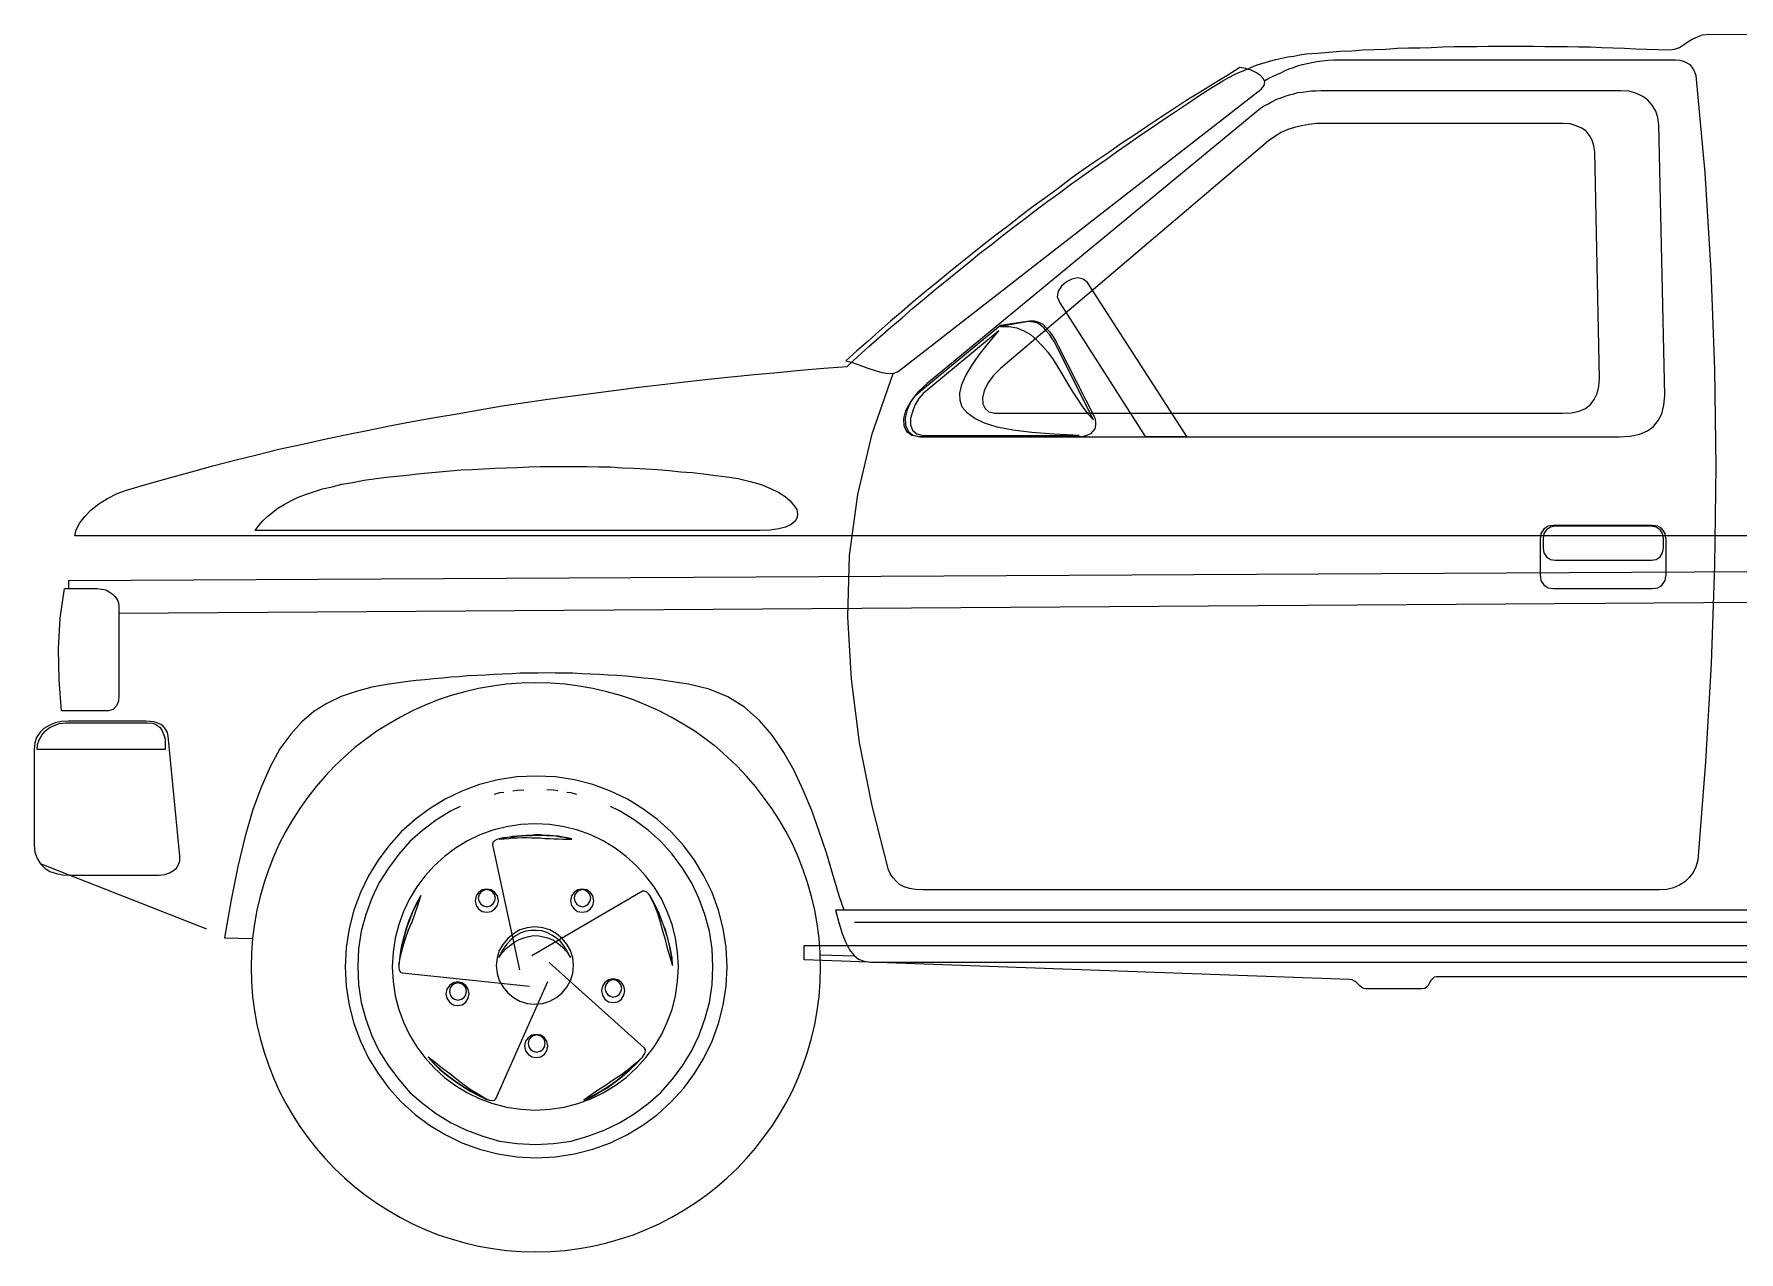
# Model space of a CAD drawing. Extents: x 335.65 to 339.64, y 146.84 to 148.38.
# Drawn here: x 335.647 to 337.81, y 146.838 to 148.383 of the extents above; entities that cross this region are included whole.
import ezdxf

# ---------------------------------------------------------------- set-up
doc = ezdxf.new("R2010")
doc.units = 0
doc.layers.get('0').update_dxf_attribs({"linetype": 'CONTINUOUS'})

msp = doc.modelspace()

# ---------------------------------------------------------------- linework, layer by layer
msp.add_line((335.8664, 147.2475), (335.6554, 147.3307))
at = {"linetype": 'CONTINUOUS'}
for points in [[(338.2472, 147.7468), (335.6991, 147.7468), (335.7007, 147.7545), (335.7051, 147.7632), (335.7116, 147.7714), (335.7198, 147.7796), (335.7296, 147.7872), (335.7405, 147.7943), (335.7525, 147.8003), (335.7645, 147.8047), (335.7918, 147.8128), (335.8191, 147.8205), (335.8469, 147.8281), (335.8741, 147.8357), (335.902, 147.8428), (335.9298, 147.8494), (335.9576, 147.8565), (335.986, 147.8625), (336.0138, 147.869), (336.0421, 147.875), (336.07, 147.8805), (336.0983, 147.8865), (336.1267, 147.8919), (336.1556, 147.8968), (336.1839, 147.9017), (336.2123, 147.9066), (336.2412, 147.9115), (336.2701, 147.9159), (336.299, 147.9203), (336.3279, 147.9241), (336.3568, 147.9279), (336.3857, 147.9317), (336.4146, 147.9355), (336.4441, 147.9388), (336.473, 147.9421), (336.5025, 147.9454), (336.5314, 147.9486), (336.5608, 147.9514), (336.5903, 147.9541), (336.6197, 147.9568), (336.6492, 147.9595), (336.6786, 147.9617), (336.6922, 147.9743), (336.7064, 147.9868), (336.7201, 147.9994), (336.7342, 148.0114), (336.7484, 148.0234), (336.7621, 148.0354), (336.7763, 148.0474), (336.7904, 148.0593), (336.8046, 148.0708), (336.8188, 148.0823), (336.833, 148.0937), (336.8472, 148.1052), (336.8613, 148.1161), (336.8755, 148.1275), (336.8897, 148.1384), (336.9044, 148.1493), (336.9186, 148.1603), (336.9333, 148.1712), (336.9475, 148.1815), (336.9622, 148.1924), (336.9764, 148.2028), (336.9911, 148.2132), (337.0059, 148.2235), (337.0206, 148.2339), (337.0353, 148.2442), (337.05, 148.2546), (337.0648, 148.2644), (337.08, 148.2748), (337.0948, 148.2846), (337.11, 148.295), (337.1248, 148.3048), (337.14, 148.3146), (337.1477, 148.3195), (337.1553, 148.3239), (337.1629, 148.3282), (337.17, 148.3321), (337.1777, 148.3353), (337.1853, 148.3386), (337.1924, 148.3419), (337.2, 148.3446), (337.2077, 148.3468), (337.2147, 148.349), (337.2224, 148.3512), (337.23, 148.3528), (337.2376, 148.3544), (337.2453, 148.3555), (337.2529, 148.3571), (337.2611, 148.3582), (337.2753, 148.3593), (337.29, 148.3604), (337.3042, 148.3615), (337.3189, 148.3621), (337.3331, 148.3632), (337.3478, 148.3637), (337.362, 148.3642), (337.3767, 148.3653), (337.3909, 148.3659), (337.4056, 148.3659), (337.4198, 148.3664), (337.434, 148.367), (337.4487, 148.3675), (337.4629, 148.3675), (337.4776, 148.3675), (337.4918, 148.368), (337.5065, 148.368), (337.5207, 148.368), (337.5354, 148.368), (337.5496, 148.368), (337.5638, 148.3675), (337.5785, 148.3675), (337.5927, 148.3675), (337.6069, 148.367), (337.6216, 148.367), (337.6358, 148.3664), (337.6505, 148.3659), (337.6647, 148.3653), (337.6789, 148.3648), (337.6931, 148.3642), (337.7078, 148.3637), (337.722, 148.3632), (337.7285, 148.3642), (337.7345, 148.3664), (337.7399, 148.3697), (337.7454, 148.3735), (337.7509, 148.3768), (337.7574, 148.38), (337.7639, 148.3822), (337.7721, 148.3833), (339.0276, 148.3822)], [(337.2088, 148.3244), (337.2136, 148.3272), (337.2191, 148.3299), (337.224, 148.3321), (337.2289, 148.3342), (337.2344, 148.337), (337.2393, 148.3392), (337.2448, 148.3408), (337.2502, 148.343), (337.2562, 148.3446), (337.2622, 148.3462), (337.2682, 148.3473), (337.2747, 148.3484), (337.2813, 148.3495), (337.2884, 148.3501), (337.296, 148.3506), (337.3036, 148.3506), (337.7296, 148.3506), (337.735, 148.3501), (337.7399, 148.349), (337.7438, 148.3468), (337.7476, 148.3446), (337.7503, 148.3413), (337.7525, 148.3381), (337.7541, 148.3348), (337.7552, 148.331), (337.7667, 148.2072), (337.7743, 148.0828), (337.7792, 147.9584), (337.7809, 147.8341), (337.7792, 147.7092), (337.7748, 147.5843), (337.7678, 147.46), (337.758, 147.3351), (337.7552, 147.3269), (337.7519, 147.3198), (337.747, 147.3133), (337.7416, 147.3078), (337.7345, 147.3034), (337.7269, 147.3002), (337.7187, 147.298), (337.7089, 147.2974), (336.7746, 147.2974), (336.7653, 147.298), (336.7577, 147.2991), (336.7512, 147.3013), (336.7452, 147.3045), (336.7408, 147.3084), (336.737, 147.3127), (336.7337, 147.3176), (336.731, 147.3231), (336.7103, 147.4043), (336.6944, 147.4845), (336.6841, 147.5647), (336.6797, 147.6438), (336.6819, 147.7217), (336.6922, 147.7992), (336.7103, 147.8761), (336.737, 147.9525)], [(336.7435, 147.9552), (337.2038, 148.3135), (337.2077, 148.3179), (337.2088, 148.3228), (337.2071, 148.3266), (337.2033, 148.331), (337.1979, 148.3342), (337.1913, 148.3375), (337.1842, 148.3397), (337.1771, 148.3408), (337.1602, 148.3304), (337.1433, 148.3201), (337.1264, 148.3097), (337.1095, 148.2993), (337.0931, 148.2884), (337.0762, 148.2775), (337.0599, 148.2666), (337.0435, 148.2557), (337.0271, 148.2448), (337.0108, 148.2333), (336.9944, 148.2219), (336.978, 148.211), (336.9622, 148.1995), (336.9464, 148.1875), (336.9306, 148.1761), (336.9148, 148.1646), (336.899, 148.1526), (336.8837, 148.1406), (336.8679, 148.1286), (336.8526, 148.1166), (336.8373, 148.1046), (336.8226, 148.0926), (336.8073, 148.0806), (336.7926, 148.0681), (336.7773, 148.0561), (336.7626, 148.0435), (336.7484, 148.0315), (336.7337, 148.019), (336.7195, 148.0064), (336.7053, 147.9939), (336.6912, 147.9814), (336.677, 147.9688), (336.6857, 147.9666), (336.695, 147.9634), (336.7048, 147.9595), (336.7141, 147.9563), (336.7228, 147.9541), (336.731, 147.9525), (336.7381, 147.953), (336.7435, 147.9552)], [(337.7083, 148.2682), (337.7072, 148.2775), (337.7045, 148.2857), (337.7002, 148.2933), (337.6947, 148.2993), (337.6882, 148.3042), (337.68, 148.3081), (337.6707, 148.3108), (337.6598, 148.3113), (337.2862, 148.3113), (337.2797, 148.3113), (337.2737, 148.3108), (337.2677, 148.3108), (337.2617, 148.3102), (337.2562, 148.3091), (337.2502, 148.3086), (337.2448, 148.307), (337.2393, 148.3059), (337.2338, 148.3042), (337.2289, 148.3021), (337.2235, 148.3004), (337.2186, 148.2977), (337.2136, 148.295), (337.2082, 148.2922), (337.2033, 148.289), (337.1984, 148.2852), (336.7801, 147.9399), (336.7686, 147.929), (336.7599, 147.9181), (336.755, 147.9066), (336.7523, 147.8963), (336.7528, 147.887), (336.7561, 147.8794), (336.7621, 147.8745), (336.7708, 147.8723), (337.6582, 147.8723), (337.6723, 147.8734), (337.6843, 147.8756), (337.6942, 147.8799), (337.7018, 147.8854), (337.7078, 147.893), (337.7121, 147.9017), (337.7149, 147.9126), (337.716, 147.9246), (337.7083, 148.2682)], [(337.6271, 148.2339), (337.626, 148.2415), (337.6238, 148.2486), (337.6205, 148.2546), (337.6162, 148.2601), (337.6107, 148.2639), (337.6036, 148.2671), (337.596, 148.2693), (337.5873, 148.2699), (337.2846, 148.2699), (337.2742, 148.2699), (337.2644, 148.2688), (337.2551, 148.2671), (337.2464, 148.265), (337.2376, 148.2622), (337.2295, 148.2584), (337.2213, 148.2535), (337.2131, 148.2481), (336.8733, 147.959), (336.8641, 147.9497), (336.857, 147.9405), (336.8526, 147.9306), (336.8504, 147.9219), (336.851, 147.9143), (336.8537, 147.9083), (336.8586, 147.9039), (336.8657, 147.9023), (337.5862, 147.9023), (337.5976, 147.9028), (337.6074, 147.905), (337.6156, 147.9083), (337.6216, 147.9132), (337.6265, 147.9197), (337.6304, 147.9274), (337.6325, 147.9361), (337.6331, 147.9464), (337.6271, 148.2339)], [(336.9486, 148.0425), (337.0566, 147.8728), (337.1095, 147.8728), (336.9835, 148.0681), (336.978, 148.0724), (336.9715, 148.0741), (336.9639, 148.0724), (336.9568, 148.0692), (336.9508, 148.0637), (336.9464, 148.0572), (336.9453, 148.0501), (336.9486, 148.0425)], [(336.8733, 148.0141), (336.9099, 148.0195), (336.9159, 148.0195), (336.9219, 148.0179), (336.9268, 148.0152), (336.9311, 148.0108), (336.9355, 148.0059), (336.9393, 148.0005), (336.9431, 147.9944), (336.9464, 147.9879), (336.9928, 147.8963), (336.9939, 147.8914), (336.9939, 147.887), (336.9928, 147.8826), (336.9906, 147.8794), (336.9873, 147.8761), (336.983, 147.8739), (336.978, 147.8728), (336.9715, 147.8723), (336.7719, 147.8723), (336.761, 147.8739), (336.7544, 147.8788), (336.7512, 147.8865), (336.7506, 147.8957), (336.7533, 147.9056), (336.7588, 147.9154), (336.7659, 147.9252), (336.7752, 147.9334), (336.8733, 148.0141)], [(336.9731, 147.8739), (336.9409, 147.8756), (336.9132, 147.8777), (336.8891, 147.881), (336.869, 147.8848), (336.8531, 147.8897), (336.8406, 147.8957), (336.8313, 147.9023), (336.8248, 147.9099), (336.8221, 147.9186), (336.8215, 147.9279), (336.8242, 147.9388), (336.8291, 147.9503), (336.8368, 147.9628), (336.8461, 147.9765), (336.8581, 147.9912), (336.8711, 148.007), (336.7752, 147.9274), (336.7697, 147.9208), (336.7648, 147.9126), (336.7615, 147.9039), (336.7593, 147.8957), (336.7593, 147.8876), (336.7615, 147.881), (336.767, 147.8761), (336.7752, 147.8739), (336.9731, 147.8739)], [(336.9911, 147.8941), (336.9415, 147.9934), (336.9382, 147.9977), (336.9355, 148.0021), (336.9317, 148.0064), (336.9284, 148.0108), (336.9241, 148.0141), (336.9197, 148.0168), (336.9148, 148.0179), (336.9088, 148.0185), (336.8733, 148.0125), (336.8842, 148.0125), (336.894, 148.0108), (336.9028, 148.007), (336.9115, 148.0021), (336.9191, 147.9955), (336.9262, 147.9879), (336.9333, 147.9797), (336.9399, 147.9704), (336.9459, 147.9606), (336.9524, 147.9503), (336.9584, 147.9399), (336.9644, 147.9301), (336.971, 147.9203), (336.9775, 147.9105), (336.984, 147.9017), (336.9911, 147.8941)], [(336.5679, 147.7534), (335.9276, 147.7534), (335.9325, 147.7599), (335.9374, 147.7659), (335.9434, 147.7714), (335.95, 147.7768), (335.9565, 147.7818), (335.9647, 147.7866), (335.9729, 147.791), (335.9816, 147.7954), (335.9914, 147.7992), (336.0018, 147.8025), (336.0132, 147.8063), (336.0252, 147.809), (336.0378, 147.8123), (336.0514, 147.8145), (336.0661, 147.8172), (336.0814, 147.8194), (336.0945, 147.821), (336.1076, 147.8226), (336.1207, 147.8237), (336.1338, 147.8254), (336.1474, 147.8265), (336.161, 147.8281), (336.1752, 147.8292), (336.1888, 147.8303), (336.203, 147.8308), (336.2172, 147.8319), (336.2319, 147.8325), (336.2461, 147.833), (336.2603, 147.8336), (336.275, 147.8341), (336.2897, 147.8346), (336.3045, 147.8346), (336.3192, 147.8346), (336.3339, 147.8346), (336.3486, 147.8346), (336.3639, 147.8341), (336.3787, 147.8341), (336.3934, 147.833), (336.4081, 147.8325), (336.4234, 147.8319), (336.4381, 147.8308), (336.4528, 147.8297), (336.4676, 147.8281), (336.4823, 147.827), (336.497, 147.8254), (336.5117, 147.8232), (336.5259, 147.8215), (336.5406, 147.8194), (336.5559, 147.8156), (336.5695, 147.8117), (336.5815, 147.8068), (336.5919, 147.8019), (336.6001, 147.7965), (336.6066, 147.791), (336.6115, 147.785), (336.6148, 147.7801), (336.6159, 147.7747), (336.6154, 147.7698), (336.6126, 147.7654), (336.6077, 147.761), (336.6006, 147.7578), (336.5919, 147.7556), (336.581, 147.7539), (336.5679, 147.7534)], [(337.7002, 147.7599), (337.5747, 147.7599), (337.5714, 147.7594), (337.5682, 147.7588), (337.5654, 147.7572), (337.5627, 147.755), (337.5605, 147.7523), (337.5589, 147.7496), (337.5584, 147.7463), (337.5578, 147.7425), (337.5578, 147.6972), (337.5584, 147.6934), (337.5589, 147.6901), (337.5605, 147.6874), (337.5627, 147.6847), (337.5654, 147.6825), (337.5682, 147.6809), (337.5714, 147.6803), (337.5747, 147.6798), (337.7002, 147.6798), (337.704, 147.6803), (337.7072, 147.6809), (337.71, 147.6825), (337.7127, 147.6847), (337.7149, 147.6874), (337.7165, 147.6901), (337.717, 147.6934), (337.7176, 147.6972), (337.7176, 147.7425), (337.717, 147.7463), (337.7165, 147.7496), (337.7149, 147.7523), (337.7127, 147.755), (337.71, 147.7572), (337.7072, 147.7588), (337.704, 147.7594), (337.7002, 147.7599)], [(337.6991, 147.7588), (337.5769, 147.7588), (337.5709, 147.7578), (337.566, 147.7545), (337.5627, 147.7496), (337.5616, 147.7436), (337.5616, 147.731), (337.5627, 147.725), (337.566, 147.7201), (337.5709, 147.7168), (337.5769, 147.7158), (337.6991, 147.7158), (337.7051, 147.7168), (337.71, 147.7201), (337.7132, 147.725), (337.7143, 147.731), (337.7143, 147.7436), (337.7132, 147.7496), (337.71, 147.7545), (337.7051, 147.7578), (337.6991, 147.7588)], [(339.0222, 147.7072), (335.6909, 147.6896), (335.6908, 147.6798)], [(335.686, 147.6798), (335.7274, 147.6798), (335.7329, 147.6792), (335.7383, 147.6781), (335.7427, 147.6759), (335.7465, 147.6732), (335.7498, 147.6699), (335.7525, 147.6661), (335.7542, 147.6617), (335.7547, 147.6569), (335.7547, 147.5445), (335.7542, 147.5368), (335.752, 147.5309), (335.7476, 147.5265), (335.7416, 147.5249), (335.6822, 147.5249), (335.6789, 147.5636), (335.6783, 147.6034), (335.6805, 147.6421), (335.686, 147.6798)], [(335.7547, 147.6486), (339.0222, 147.6705)], [(336.6748, 147.2718), (336.6688, 147.2898), (336.6606, 147.3171), (336.6524, 147.3444), (336.6432, 147.3716), (336.6339, 147.3983), (336.623, 147.424), (336.6115, 147.449), (336.5984, 147.472), (336.5837, 147.4938), (336.5674, 147.5123), (336.5483, 147.5292), (336.5275, 147.5423), (336.5036, 147.5521), (336.4774, 147.5587), (336.4659, 147.5603), (336.4545, 147.5619), (336.4436, 147.5636), (336.4321, 147.5652), (336.4206, 147.5663), (336.4097, 147.5674), (336.3983, 147.5685), (336.3868, 147.5696), (336.3759, 147.5701), (336.3645, 147.5707), (336.3536, 147.5712), (336.3421, 147.5718), (336.3307, 147.5723), (336.3197, 147.5723), (336.3088, 147.5723), (336.2974, 147.5729), (336.2865, 147.5723), (336.275, 147.5723), (336.2641, 147.5723), (336.2532, 147.5718), (336.2418, 147.5712), (336.2309, 147.5707), (336.2199, 147.5701), (336.209, 147.5696), (336.1976, 147.569), (336.1867, 147.568), (336.1758, 147.5674), (336.1648, 147.5663), (336.1539, 147.5652), (336.143, 147.5641), (336.1321, 147.563), (336.1212, 147.5619), (336.0978, 147.5587), (336.0759, 147.5549), (336.0558, 147.5494), (336.0367, 147.5429), (336.0187, 147.5341), (336.0023, 147.5238), (335.987, 147.5107), (335.9729, 147.4949), (335.9592, 147.4763), (335.9472, 147.4545), (335.9358, 147.4289), (335.9249, 147.3994), (335.9151, 147.3656), (335.9058, 147.3274), (335.8971, 147.2849), (335.8889, 147.2369), (335.9243, 147.2359)], [(336.2837, 147.5603), (336.2652, 147.5598), (336.2467, 147.5587), (336.2287, 147.556), (336.2112, 147.5532), (336.1938, 147.5488), (336.1763, 147.544), (336.1599, 147.5385), (336.1436, 147.532), (336.1272, 147.5249), (336.1119, 147.5167), (336.0967, 147.508), (336.082, 147.4987), (336.0678, 147.4883), (336.0541, 147.478), (336.041, 147.4665), (336.0285, 147.4545), (336.0165, 147.442), (336.005, 147.4289), (335.9947, 147.4152), (335.9843, 147.401), (335.975, 147.3863), (335.9663, 147.3711), (335.9582, 147.3558), (335.951, 147.3394), (335.9445, 147.3231), (335.939, 147.3067), (335.9342, 147.2893), (335.9298, 147.2718), (335.927, 147.2544), (335.9243, 147.2364), (335.9232, 147.2178), (335.9227, 147.1993), (335.9232, 147.1807), (335.9243, 147.1622), (335.927, 147.1442), (335.9298, 147.1267), (335.9342, 147.1093), (335.939, 147.0918), (335.9445, 147.0755), (335.951, 147.0591), (335.9582, 147.0427), (335.9663, 147.0275), (335.975, 147.0122), (335.9843, 146.9975), (335.9947, 146.9833), (336.005, 146.9697), (336.0165, 146.9566), (336.0285, 146.944), (336.041, 146.932), (336.0541, 146.9206), (336.0678, 146.9102), (336.082, 146.8999), (336.0967, 146.8906), (336.1119, 146.8819), (336.1272, 146.8737), (336.1436, 146.8666), (336.1599, 146.86), (336.1763, 146.8546), (336.1938, 146.8497), (336.2112, 146.8453), (336.2287, 146.8426), (336.2467, 146.8398), (336.2652, 146.8388), (336.2837, 146.8382), (336.3023, 146.8388), (336.3208, 146.8398), (336.3388, 146.8426), (336.3563, 146.8453), (336.3737, 146.8497), (336.3912, 146.8546), (336.4075, 146.86), (336.4239, 146.8666), (336.4403, 146.8737), (336.4556, 146.8819), (336.4708, 146.8906), (336.4855, 146.8999), (336.4997, 146.9102), (336.5134, 146.9206), (336.5265, 146.932), (336.539, 146.944), (336.551, 146.9566), (336.5625, 146.9697), (336.5728, 146.9833), (336.5832, 146.9975), (336.5924, 147.0122), (336.6012, 147.0275), (336.6093, 147.0427), (336.6164, 147.0591), (336.623, 147.0755), (336.6285, 147.0918), (336.6333, 147.1093), (336.6377, 147.1267), (336.6405, 147.1442), (336.6432, 147.1622), (336.6443, 147.1807), (336.6448, 147.1993), (336.6443, 147.2178), (336.6432, 147.2364), (336.6405, 147.2544), (336.6377, 147.2718), (336.6333, 147.2893), (336.6285, 147.3067), (336.623, 147.3231), (336.6164, 147.3394), (336.6093, 147.3558), (336.6012, 147.3711), (336.5924, 147.3863), (336.5832, 147.401), (336.5728, 147.4152), (336.5625, 147.4289), (336.551, 147.442), (336.539, 147.4545), (336.5265, 147.4665), (336.5134, 147.478), (336.4997, 147.4883), (336.4855, 147.4987), (336.4708, 147.508), (336.4556, 147.5167), (336.4403, 147.5249), (336.4239, 147.532), (336.4075, 147.5385), (336.3912, 147.544), (336.3737, 147.5488), (336.3563, 147.5532), (336.3388, 147.556), (336.3208, 147.5587), (336.3023, 147.5598), (336.2837, 147.5603)], [(335.7891, 147.5118), (335.6909, 147.5118), (335.6822, 147.5112), (335.674, 147.5096), (335.6663, 147.5063), (335.6598, 147.5025), (335.6549, 147.4976), (335.6505, 147.491), (335.6484, 147.484), (335.6473, 147.4758), (335.6473, 147.3547), (335.6484, 147.3455), (335.6511, 147.3373), (335.6554, 147.3307), (335.6609, 147.3253), (335.6674, 147.3209), (335.6751, 147.3182), (335.6838, 147.3165), (335.6925, 147.316), (335.7983, 147.316), (335.806, 147.316), (335.8131, 147.3171), (335.8191, 147.3193), (335.824, 147.322), (335.8278, 147.3253), (335.8305, 147.3296), (335.8322, 147.3345), (335.8322, 147.3405), (335.8174, 147.4927), (335.8163, 147.4971), (335.8141, 147.5014), (335.8114, 147.5047), (335.8082, 147.5074), (335.8043, 147.5091), (335.7994, 147.5107), (335.7945, 147.5112), (335.7891, 147.5118)], [(335.8136, 147.4758), (335.6511, 147.4758), (335.6516, 147.4818), (335.6538, 147.4878), (335.6571, 147.4938), (335.6615, 147.4987), (335.6663, 147.503), (335.6729, 147.5063), (335.6794, 147.5085), (335.6871, 147.5096), (335.7912, 147.5096), (335.7978, 147.5091), (335.8027, 147.5069), (335.8071, 147.5036), (335.8098, 147.4992), (335.812, 147.4943), (335.8136, 147.4889), (335.8136, 147.4823), (335.8136, 147.4758)], [(336.2843, 147.442), (336.2597, 147.4409), (336.2357, 147.437), (336.2123, 147.4311), (336.1899, 147.4229), (336.1687, 147.4125), (336.149, 147.4005), (336.1305, 147.3869), (336.113, 147.3711), (336.0972, 147.3536), (336.0836, 147.3351), (336.0716, 147.3154), (336.0612, 147.2942), (336.053, 147.2718), (336.047, 147.2484), (336.0432, 147.2244), (336.0421, 147.1998), (336.0432, 147.1753), (336.047, 147.1513), (336.053, 147.1278), (336.0612, 147.1055), (336.0716, 147.0842), (336.0836, 147.0646), (336.0972, 147.046), (336.113, 147.0286), (336.1305, 147.0127), (336.149, 146.9991), (336.1687, 146.9871), (336.1899, 146.9767), (336.2123, 146.9686), (336.2357, 146.9626), (336.2597, 146.9588), (336.2843, 146.9577), (336.3088, 146.9588), (336.3328, 146.9626), (336.3563, 146.9686), (336.3787, 146.9767), (336.3999, 146.9871), (336.4195, 146.9991), (336.4381, 147.0127), (336.4556, 147.0286), (336.4714, 147.046), (336.485, 147.0646), (336.497, 147.0842), (336.5074, 147.1055), (336.5156, 147.1278), (336.5215, 147.1513), (336.5254, 147.1753), (336.5265, 147.1998), (336.5254, 147.2244), (336.5215, 147.2484), (336.5156, 147.2718), (336.5074, 147.2942), (336.497, 147.3154), (336.485, 147.3351), (336.4714, 147.3536), (336.4556, 147.3711), (336.4381, 147.3869), (336.4195, 147.4005), (336.3999, 147.4125), (336.3787, 147.4229), (336.3563, 147.4311), (336.3328, 147.437), (336.3088, 147.4409), (336.2843, 147.442)], [(336.2434, 147.4212), (336.2379, 147.4207), (336.2309, 147.4185), (336.2309, 147.4185)], [(336.2548, 147.4234), (336.2603, 147.424), (336.2685, 147.4245), (336.2685, 147.4245)], [(336.3116, 147.4234), (336.3061, 147.424), (336.2979, 147.4245), (336.2979, 147.4245)], [(336.3356, 147.4185), (336.3285, 147.4207), (336.323, 147.4212), (336.323, 147.4212)], [(336.1878, 147.4032), (336.1763, 147.3978), (336.1578, 147.3863), (336.1403, 147.3732), (336.1239, 147.3591), (336.1098, 147.3427), (336.0967, 147.3253), (336.0852, 147.3067), (336.0759, 147.2871), (336.0683, 147.2664), (336.0623, 147.2451), (336.059, 147.2227), (336.058, 147.1998), (336.059, 147.1769), (336.0623, 147.1546), (336.0683, 147.1333), (336.0759, 147.1125), (336.0852, 147.0929), (336.0967, 147.0744), (336.1098, 147.0569), (336.1239, 147.0406), (336.1403, 147.0264), (336.1578, 147.0133), (336.1763, 147.0018), (336.1959, 146.9926), (336.2167, 146.9849), (336.2379, 146.9789), (336.2603, 146.9757), (336.2832, 146.9746), (336.3061, 146.9757), (336.3285, 146.9789), (336.3497, 146.9849), (336.3705, 146.9926), (336.3901, 147.0018), (336.4086, 147.0133), (336.4261, 147.0264), (336.4425, 147.0406), (336.4566, 147.0569), (336.4697, 147.0744), (336.4812, 147.0929), (336.4905, 147.1125), (336.4981, 147.1333), (336.5041, 147.1546), (336.5074, 147.1769), (336.5084, 147.1998), (336.5074, 147.2227), (336.5041, 147.2451), (336.4981, 147.2664), (336.4905, 147.2871), (336.4812, 147.3067), (336.4697, 147.3253), (336.4566, 147.3427), (336.4425, 147.3591), (336.4261, 147.3732), (336.4086, 147.3863), (336.3901, 147.3978), (336.3787, 147.4032), (336.3787, 147.4032)], [(336.2832, 147.3814), (336.2647, 147.3803), (336.2467, 147.3776), (336.2292, 147.3732), (336.2128, 147.3672), (336.197, 147.3596), (336.1818, 147.3503), (336.1681, 147.34), (336.155, 147.328), (336.143, 147.3149), (336.1327, 147.3013), (336.1234, 147.286), (336.1158, 147.2702), (336.1098, 147.2538), (336.1054, 147.2364), (336.1027, 147.2184), (336.1016, 147.1998), (336.1027, 147.1813), (336.1054, 147.1633), (336.1098, 147.1458), (336.1158, 147.1295), (336.1234, 147.1136), (336.1327, 147.0984), (336.143, 147.0848), (336.155, 147.0717), (336.1681, 147.0597), (336.1818, 147.0493), (336.197, 147.04), (336.2128, 147.0324), (336.2292, 147.0264), (336.2467, 147.022), (336.2647, 147.0193), (336.2832, 147.0182), (336.3017, 147.0193), (336.3197, 147.022), (336.3372, 147.0264), (336.3536, 147.0324), (336.3694, 147.04), (336.3846, 147.0493), (336.3983, 147.0597), (336.4114, 147.0717), (336.4234, 147.0848), (336.4337, 147.0984), (336.443, 147.1136), (336.4506, 147.1295), (336.4566, 147.1458), (336.461, 147.1633), (336.4637, 147.1813), (336.4648, 147.1998), (336.4637, 147.2184), (336.461, 147.2364), (336.4566, 147.2538), (336.4506, 147.2702), (336.443, 147.286), (336.4337, 147.3013), (336.4234, 147.3149), (336.4114, 147.328), (336.3983, 147.34), (336.3846, 147.3503), (336.3694, 147.3596), (336.3536, 147.3672), (336.3372, 147.3732), (336.3197, 147.3776), (336.3017, 147.3803), (336.2832, 147.3814)], [(336.3296, 147.3623), (336.3241, 147.3634), (336.3181, 147.3645), (336.3127, 147.3656), (336.3067, 147.3661), (336.3012, 147.3667), (336.2952, 147.3667), (336.2892, 147.3672), (336.2832, 147.3672), (336.2772, 147.3667), (336.2717, 147.3667), (336.2658, 147.3661), (336.2597, 147.3656), (336.2543, 147.3651), (336.2483, 147.364), (336.2429, 147.3634), (336.2374, 147.3623), (336.2341, 147.3613), (336.2314, 147.3596), (336.2292, 147.3575), (336.2287, 147.3547), (336.263, 147.196)], [(336.3296, 147.3618), (336.3246, 147.3629), (336.3197, 147.364), (336.3148, 147.3645), (336.3088, 147.3656), (336.3034, 147.3661), (336.2974, 147.3661), (336.2914, 147.3667), (336.2848, 147.3667), (336.2788, 147.3661), (336.2728, 147.3661), (336.2663, 147.3656), (336.2603, 147.3651), (336.2543, 147.3645), (336.2483, 147.364), (336.2429, 147.3629), (336.2374, 147.3618), (336.2434, 147.3623), (336.2494, 147.3629), (336.2548, 147.3634), (336.2608, 147.3634), (336.2668, 147.364), (336.2723, 147.364), (336.2783, 147.3634), (336.2837, 147.3634), (336.2897, 147.3634), (336.2952, 147.3629), (336.3012, 147.3629), (336.3067, 147.3623), (336.3127, 147.3623), (336.3181, 147.3618), (336.3241, 147.3618), (336.3296, 147.3618)], [(336.1381, 147.2904), (336.1321, 147.28), (336.1272, 147.2696), (336.1228, 147.2587), (336.119, 147.2473), (336.1158, 147.2364), (336.113, 147.2249), (336.1114, 147.2134), (336.1098, 147.2025), (336.1098, 147.1993), (336.1103, 147.196), (336.1119, 147.1933), (336.1141, 147.1922), (336.2756, 147.1753)], [(336.1381, 147.2898), (336.1332, 147.2811), (336.1283, 147.2713), (336.1239, 147.2604), (336.1196, 147.2489), (336.1163, 147.2369), (336.1136, 147.2249), (336.1114, 147.2134), (336.1098, 147.202), (336.1119, 147.2134), (336.1152, 147.2249), (336.1185, 147.2358), (336.1223, 147.2467), (336.1267, 147.2571), (336.1305, 147.268), (336.1343, 147.2789), (336.1381, 147.2898)], [(336.2216, 147.2985), (336.2156, 147.2974), (336.2112, 147.2942), (336.2079, 147.2898), (336.2069, 147.2838), (336.2079, 147.2778), (336.2112, 147.2734), (336.2156, 147.2702), (336.2216, 147.2691), (336.227, 147.2702), (336.2319, 147.2734), (336.2352, 147.2778), (336.2363, 147.2838), (336.2352, 147.2898), (336.2319, 147.2942), (336.227, 147.2974), (336.2216, 147.2985)], [(336.2216, 147.298), (336.2172, 147.2969), (336.2139, 147.2947), (336.2117, 147.2915), (336.2107, 147.2871), (336.2117, 147.2827), (336.2139, 147.2795), (336.2172, 147.2773), (336.2216, 147.2762), (336.2259, 147.2773), (336.2292, 147.2795), (336.2314, 147.2827), (336.2325, 147.2871), (336.2314, 147.2915), (336.2292, 147.2947), (336.2259, 147.2969), (336.2216, 147.298)], [(336.4572, 147.202), (336.4561, 147.2134), (336.4539, 147.2249), (336.4512, 147.2364), (336.4474, 147.2478), (336.4436, 147.2587), (336.4392, 147.2696), (336.4343, 147.28), (336.4288, 147.2898), (336.4266, 147.2925), (336.4245, 147.2947), (336.4217, 147.2958), (336.419, 147.2958), (336.2788, 147.214)], [(336.3427, 147.2985), (336.3366, 147.2974), (336.3323, 147.2942), (336.329, 147.2898), (336.3279, 147.2838), (336.329, 147.2778), (336.3323, 147.2734), (336.3366, 147.2702), (336.3427, 147.2691), (336.3486, 147.2702), (336.353, 147.2734), (336.3563, 147.2778), (336.3574, 147.2838), (336.3563, 147.2898), (336.353, 147.2942), (336.3486, 147.2974), (336.3427, 147.2985)], [(336.3432, 147.298), (336.3388, 147.2969), (336.3356, 147.2947), (336.3334, 147.2915), (336.3323, 147.2871), (336.3334, 147.2827), (336.3356, 147.2795), (336.3388, 147.2773), (336.3432, 147.2762), (336.347, 147.2773), (336.3503, 147.2795), (336.3525, 147.2827), (336.3536, 147.2871), (336.3525, 147.2915), (336.3503, 147.2947), (336.347, 147.2969), (336.3432, 147.298)], [(336.4572, 147.2015), (336.4566, 147.2113), (336.4545, 147.2222), (336.4517, 147.2336), (336.4485, 147.2456), (336.4441, 147.2571), (336.4392, 147.2685), (336.4343, 147.2795), (336.4288, 147.2893), (336.4337, 147.2784), (336.4381, 147.268), (336.4414, 147.2565), (336.4446, 147.2456), (336.4479, 147.2347), (336.4506, 147.2238), (336.4539, 147.2124), (336.4572, 147.2015)], [(338.2794, 147.2718), (336.6639, 147.2718), (336.6682, 147.256), (336.6726, 147.2424), (336.677, 147.2309), (336.6819, 147.2216), (336.6874, 147.2145), (336.6933, 147.2096), (336.7004, 147.2069), (336.7081, 147.2058), (338.2204, 147.2058), (338.2352, 147.2075), (338.2477, 147.2118), (338.257, 147.2189), (338.2646, 147.2276), (338.2706, 147.2374), (338.2744, 147.2484), (338.2777, 147.2604), (338.2794, 147.2718)], [(336.2827, 147.2505), (336.2728, 147.2494), (336.2636, 147.2467), (336.2554, 147.2418), (336.2483, 147.2358), (336.2423, 147.2287), (336.2374, 147.2206), (336.2347, 147.2113), (336.2336, 147.2015), (336.2347, 147.1916), (336.2374, 147.1824), (336.2423, 147.1742), (336.2483, 147.1671), (336.2554, 147.1611), (336.2636, 147.1562), (336.2728, 147.1535), (336.2827, 147.1524), (336.2925, 147.1535), (336.3017, 147.1562), (336.3099, 147.1611), (336.317, 147.1671), (336.323, 147.1742), (336.3279, 147.1824), (336.3307, 147.1916), (336.3317, 147.2015), (336.3307, 147.2113), (336.3279, 147.2206), (336.323, 147.2287), (336.317, 147.2358), (336.3099, 147.2418), (336.3017, 147.2467), (336.2925, 147.2494), (336.2827, 147.2505)], [(336.3279, 147.2118), (336.3241, 147.2189), (336.3203, 147.2254), (336.3154, 147.2315), (336.3099, 147.2364), (336.3039, 147.2402), (336.2979, 147.2435), (336.2914, 147.2456), (336.2848, 147.2462), (336.2778, 147.2462), (336.2712, 147.2451), (336.2647, 147.2429), (336.2581, 147.2391), (336.2521, 147.2342), (336.2467, 147.2282), (336.2412, 147.2206), (336.2368, 147.2118), (336.2412, 147.2178), (336.2461, 147.2233), (336.2516, 147.2276), (336.257, 147.2315), (336.2625, 147.2347), (336.2685, 147.2369), (336.275, 147.2385), (336.281, 147.2396), (336.2876, 147.2391), (336.2936, 147.238), (336.3001, 147.2364), (336.3061, 147.2336), (336.3121, 147.2293), (336.3176, 147.2249), (336.323, 147.2189), (336.3279, 147.2118)], [(338.2586, 147.256), (336.6879, 147.256)], [(337.9674, 147.1873), (337.4264, 147.1873), (337.4236, 147.1867), (337.4215, 147.1846), (337.4193, 147.1824), (337.4176, 147.1796), (337.416, 147.1764), (337.4138, 147.1742), (337.4116, 147.1726), (337.4078, 147.172), (337.3369, 147.172), (337.3342, 147.1726), (337.3315, 147.1736), (337.3293, 147.1758), (337.3271, 147.178), (337.3249, 147.1802), (337.3222, 147.1818), (337.3195, 147.1835), (337.3156, 147.184), (336.6241, 147.2086), (336.6241, 147.2271), (338.3328, 147.2271)], [(336.3448, 147.0313), (336.3552, 147.0362), (336.3656, 147.0417), (336.3754, 147.0482), (336.3852, 147.0547), (336.3945, 147.0624), (336.4032, 147.0695), (336.4114, 147.0776), (336.419, 147.0853), (336.4212, 147.0886), (336.4223, 147.0913), (336.4228, 147.0946), (336.4217, 147.0967), (336.3007, 147.2053)], [(336.6443, 147.2153), (336.6879, 147.214), (336.6879, 147.214)], [(336.1474, 147.0858), (336.155, 147.0771), (336.1638, 147.0689), (336.1725, 147.0618), (336.1818, 147.0547), (336.1916, 147.0482), (336.2019, 147.0422), (336.2117, 147.0368), (336.2216, 147.0318), (336.2248, 147.0307), (336.2287, 147.0302), (336.2314, 147.0307), (336.233, 147.0324), (336.299, 147.1813)], [(336.1845, 147.1807), (336.179, 147.1796), (336.1741, 147.1764), (336.1709, 147.1715), (336.1698, 147.1655), (336.1709, 147.16), (336.1741, 147.1551), (336.179, 147.1518), (336.1845, 147.1507), (336.1905, 147.1518), (336.1949, 147.1551), (336.1981, 147.16), (336.1992, 147.1655), (336.1981, 147.1715), (336.1949, 147.1764), (336.1905, 147.1796), (336.1845, 147.1807)], [(336.185, 147.1796), (336.1807, 147.1785), (336.1774, 147.1764), (336.1752, 147.1731), (336.1741, 147.1687), (336.1752, 147.1644), (336.1774, 147.1611), (336.1807, 147.1589), (336.185, 147.1578), (336.1894, 147.1589), (336.1927, 147.1611), (336.1949, 147.1644), (336.1959, 147.1687), (336.1949, 147.1731), (336.1927, 147.1764), (336.1894, 147.1785), (336.185, 147.1796)], [(336.3819, 147.1846), (336.3759, 147.1835), (336.3715, 147.1802), (336.3683, 147.1753), (336.3672, 147.1698), (336.3683, 147.1638), (336.3715, 147.1589), (336.3759, 147.1556), (336.3819, 147.1546), (336.3879, 147.1556), (336.3923, 147.1589), (336.3955, 147.1638), (336.3966, 147.1698), (336.3955, 147.1753), (336.3923, 147.1802), (336.3879, 147.1835), (336.3819, 147.1846)], [(336.3819, 147.1835), (336.3781, 147.1824), (336.3748, 147.1802), (336.3726, 147.1769), (336.3715, 147.1726), (336.3726, 147.1682), (336.3748, 147.1649), (336.3781, 147.1627), (336.3819, 147.1616), (336.3863, 147.1627), (336.3896, 147.1649), (336.3917, 147.1682), (336.3928, 147.1726), (336.3917, 147.1769), (336.3896, 147.1802), (336.3863, 147.1824), (336.3819, 147.1835)], [(336.2843, 147.1142), (336.2788, 147.1131), (336.2739, 147.1098), (336.2707, 147.1055), (336.2696, 147.0995), (336.2707, 147.0935), (336.2739, 147.0891), (336.2788, 147.0858), (336.2843, 147.0848), (336.2903, 147.0858), (336.2947, 147.0891), (336.2979, 147.0935), (336.299, 147.0995), (336.2979, 147.1055), (336.2947, 147.1098), (336.2903, 147.1131), (336.2843, 147.1142)], [(336.2848, 147.1136), (336.2805, 147.1125), (336.2772, 147.1104), (336.275, 147.1071), (336.2739, 147.1027), (336.275, 147.0984), (336.2772, 147.0951), (336.2805, 147.0929), (336.2848, 147.0918), (336.2892, 147.0929), (336.2925, 147.0951), (336.2947, 147.0984), (336.2957, 147.1027), (336.2947, 147.1071), (336.2925, 147.1104), (336.2892, 147.1125), (336.2848, 147.1136)], [(336.1474, 147.0853), (336.1539, 147.0776), (336.1616, 147.07), (336.1709, 147.0624), (336.1807, 147.0553), (336.191, 147.0482), (336.2014, 147.0417), (336.2117, 147.0362), (336.2221, 147.0313), (336.2117, 147.0373), (336.2019, 147.0433), (336.1927, 147.0498), (336.1834, 147.0569), (336.1747, 147.064), (336.1654, 147.0711), (336.1567, 147.0782), (336.1474, 147.0853)], [(336.3448, 147.0307), (336.3541, 147.0346), (336.3634, 147.04), (336.3737, 147.046), (336.3835, 147.0531), (336.3934, 147.0608), (336.4027, 147.0689), (336.4114, 147.0771), (336.419, 147.0853), (336.4103, 147.0771), (336.4016, 147.07), (336.3923, 147.0629), (336.3825, 147.0564), (336.3732, 147.0498), (336.3634, 147.0438), (336.3541, 147.0373), (336.3448, 147.0307)]]:
    msp.add_lwpolyline(points, dxfattribs=at)

doc.saveas('drawing.dxf')
